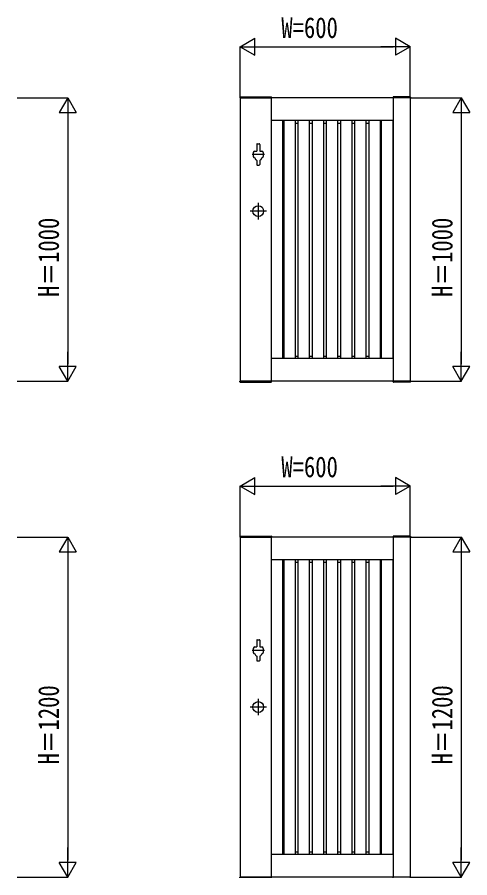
# Model space of a CAD drawing. Units: millimetres, scale not verified. Extents: x -8410 to 8410, y -5940 to 5940.
# Drawn here: x -2691 to -1095, y -3319 to -282 of the extents above; entities that cross this region are included whole.
import ezdxf
from ezdxf.enums import TextEntityAlignment as Align

# ---------------------------------------------------------------- set-up
doc = ezdxf.new("R2010")
doc.units = ezdxf.units.MM
doc.header["$LTSCALE"] = 30
doc.layers.add('0-2_YKK_A1', color=4, linetype='Continuous')
doc.layers.add('0-3_YKK_D', color=6, linetype='Continuous')
doc.styles.add('ＭＳ ゴシック', font='')
doc.styles.get('ＭＳ ゴシック').set_extended_font_data('MS Gothic')

msp = doc.modelspace()

# ---------------------------------------------------------------- linework, layer by layer
at = {"layer": '0-2_YKK_A1'}
for p, q in [((-1905.82, -563.99), (-1905.96, -566.54)), ((-1905.96, -566.54), (-1794.96, -566.54)), ((-1905.46, -566.54), (-1905.46, -1566.54)), ((-1305.46, -566.54), (-1905.46, -566.54)), ((-1904.82, -563.04), (-1796.09, -563.04)), ((-1795.46, -566.54), (-1795.46, -1566.54)), ((-1795.09, -563.99), (-1794.96, -566.54)), ((-1365.82, -563.99), (-1365.96, -566.54)), ((-1304.96, -566.54), (-1365.96, -566.54)), ((-1365.46, -566.54), (-1365.46, -1566.54)), ((-1306.09, -563.04), (-1364.82, -563.04)), ((-1305.46, -566.54), (-1305.46, -1566.54)), ((-1305.09, -563.99), (-1304.96, -566.54)), ((-1365.46, -646.54), (-1795.46, -646.54)), ((-1795.46, -655.64), (-1794.66, -655.64)), ((-1794.66, -1486.54), (-1794.66, -646.54)), ((-1754.66, -1486.54), (-1754.66, -646.54)), ((-1754.66, -655.64), (-1750.46, -655.64)), ((-1750.46, -1486.54), (-1750.46, -646.54)), ((-1710.46, -1486.54), (-1710.46, -646.54)), ((-1710.46, -655.64), (-1700.46, -655.64)), ((-1700.46, -1486.54), (-1700.46, -646.54)), ((-1660.46, -1486.54), (-1660.46, -646.54)), ((-1660.46, -655.64), (-1650.46, -655.64)), ((-1650.46, -1486.54), (-1650.46, -646.54)), ((-1610.46, -1486.54), (-1610.46, -646.54)), ((-1610.46, -655.64), (-1600.46, -655.64)), ((-1600.46, -1486.54), (-1600.46, -646.54)), ((-1560.46, -1486.54), (-1560.46, -646.54)), ((-1560.46, -655.64), (-1550.46, -655.64)), ((-1550.46, -1486.54), (-1550.46, -646.54)), ((-1510.46, -1486.54), (-1510.46, -646.54)), ((-1510.46, -655.64), (-1500.46, -655.64)), ((-1500.46, -1486.54), (-1500.46, -646.54)), ((-1460.46, -1486.54), (-1460.46, -646.54)), ((-1460.46, -655.64), (-1450.46, -655.64)), ((-1450.46, -1486.54), (-1450.46, -646.54)), ((-1410.46, -1486.54), (-1410.46, -646.54)), ((-1410.46, -655.64), (-1406.26, -655.64)), ((-1406.26, -1486.54), (-1406.26, -646.54)), ((-1366.26, -646.54), (-1366.26, -1486.54)), ((-1366.26, -655.64), (-1365.46, -655.64)), ((-1853.96, -754.54), (-1846.71, -754.54)), ((-1846.71, -731.04), (-1846.71, -754.54)), ((-1844.71, -729.04), (-1838.21, -729.04)), ((-1836.21, -731.04), (-1836.21, -754.54)), ((-1836.21, -754.54), (-1828.96, -754.54)), ((-1819.45, -766.54), (-1863.46, -766.54)), ((-1858.96, -759.54), (-1858.96, -773.54)), ((-1846.71, -787.38), (-1846.71, -802.04)), ((-1836.21, -787.38), (-1836.21, -802.04)), ((-1823.96, -759.54), (-1823.96, -773.54)), ((-1844.71, -804.04), (-1838.21, -804.04)), ((-1841.46, -937.54), (-1841.46, -995.54)), ((-1812.46, -966.54), (-1870.46, -966.54)), ((-1795.46, -1478.04), (-1794.66, -1478.04)), ((-1365.46, -1486.54), (-1795.46, -1486.54)), ((-1754.66, -1478.04), (-1750.46, -1478.04)), ((-1710.46, -1478.04), (-1700.46, -1478.04)), ((-1660.46, -1478.04), (-1650.46, -1478.04)), ((-1610.46, -1478.04), (-1600.46, -1478.04)), ((-1560.46, -1478.04), (-1550.46, -1478.04)), ((-1510.46, -1478.04), (-1500.46, -1478.04)), ((-1460.46, -1478.04), (-1450.46, -1478.04)), ((-1410.46, -1478.04), (-1406.26, -1478.04)), ((-1366.26, -1478.04), (-1365.46, -1478.04)), ((-1905.96, -1566.54), (-1794.96, -1566.54)), ((-1905.82, -1569.09), (-1905.96, -1566.54)), ((-1305.46, -1566.54), (-1905.46, -1566.54)), ((-1904.82, -1570.04), (-1796.09, -1570.04)), ((-1795.09, -1569.09), (-1794.96, -1566.54)), ((-1304.96, -1566.54), (-1365.96, -1566.54)), ((-1365.82, -1569.09), (-1365.96, -1566.54)), ((-1306.09, -1570.04), (-1364.82, -1570.04)), ((-1305.09, -1569.09), (-1304.96, -1566.54)), ((-1905.82, -2113.99), (-1905.96, -2116.54)), ((-1905.96, -2116.54), (-1794.96, -2116.54)), ((-1905.46, -2116.54), (-1905.46, -3316.54)), ((-1305.46, -2116.54), (-1905.46, -2116.54)), ((-1904.82, -2113.04), (-1796.09, -2113.04)), ((-1795.46, -2116.54), (-1795.46, -3316.54)), ((-1795.09, -2113.99), (-1794.96, -2116.54)), ((-1365.82, -2113.99), (-1365.96, -2116.54)), ((-1304.96, -2116.54), (-1365.96, -2116.54)), ((-1365.46, -2116.54), (-1365.46, -3316.54)), ((-1306.09, -2113.04), (-1364.82, -2113.04)), ((-1305.46, -2116.54), (-1305.46, -3316.54)), ((-1305.09, -2113.99), (-1304.96, -2116.54)), ((-1365.46, -2196.54), (-1795.46, -2196.54)), ((-1795.46, -2205.64), (-1794.66, -2205.64)), ((-1794.66, -3236.54), (-1794.66, -2196.54)), ((-1754.66, -3236.54), (-1754.66, -2196.54)), ((-1754.66, -2205.64), (-1750.46, -2205.64)), ((-1750.46, -3236.54), (-1750.46, -2196.54)), ((-1710.46, -3236.54), (-1710.46, -2196.54)), ((-1710.46, -2205.64), (-1700.46, -2205.64)), ((-1700.46, -3236.54), (-1700.46, -2196.54)), ((-1660.46, -3236.54), (-1660.46, -2196.54)), ((-1660.46, -2205.64), (-1650.46, -2205.64)), ((-1650.46, -3236.54), (-1650.46, -2196.54)), ((-1610.46, -3236.54), (-1610.46, -2196.54)), ((-1610.46, -2205.64), (-1600.46, -2205.64)), ((-1600.46, -3236.54), (-1600.46, -2196.54)), ((-1560.46, -3236.54), (-1560.46, -2196.54)), ((-1560.46, -2205.64), (-1550.46, -2205.64)), ((-1550.46, -3236.54), (-1550.46, -2196.54)), ((-1510.46, -3236.54), (-1510.46, -2196.54)), ((-1510.46, -2205.64), (-1500.46, -2205.64)), ((-1500.46, -3236.54), (-1500.46, -2196.54)), ((-1460.46, -3236.54), (-1460.46, -2196.54)), ((-1460.46, -2205.64), (-1450.46, -2205.64)), ((-1450.46, -3236.54), (-1450.46, -2196.54)), ((-1410.46, -3236.54), (-1410.46, -2196.54)), ((-1410.46, -2205.64), (-1406.26, -2205.64)), ((-1406.26, -3236.54), (-1406.26, -2196.54)), ((-1366.26, -2196.54), (-1366.26, -3236.54)), ((-1366.26, -2205.64), (-1365.46, -2205.64)), ((-1846.71, -2481.04), (-1846.71, -2504.54)), ((-1844.71, -2479.04), (-1838.21, -2479.04)), ((-1836.21, -2481.04), (-1836.21, -2504.54)), ((-1819.45, -2516.54), (-1863.46, -2516.54)), ((-1858.96, -2509.54), (-1858.96, -2523.54)), ((-1853.96, -2504.54), (-1846.71, -2504.54)), ((-1836.21, -2504.54), (-1828.96, -2504.54)), ((-1823.96, -2509.54), (-1823.96, -2523.54)), ((-1846.71, -2537.38), (-1846.71, -2552.04)), ((-1836.21, -2537.38), (-1836.21, -2552.04)), ((-1844.71, -2554.04), (-1838.21, -2554.04)), ((-1841.46, -2687.54), (-1841.46, -2745.54)), ((-1812.46, -2716.54), (-1870.46, -2716.54)), ((-1795.46, -3228.04), (-1794.66, -3228.04)), ((-1365.46, -3236.54), (-1795.46, -3236.54)), ((-1754.66, -3228.04), (-1750.46, -3228.04)), ((-1710.46, -3228.04), (-1700.46, -3228.04)), ((-1660.46, -3228.04), (-1650.46, -3228.04)), ((-1610.46, -3228.04), (-1600.46, -3228.04)), ((-1560.46, -3228.04), (-1550.46, -3228.04)), ((-1510.46, -3228.04), (-1500.46, -3228.04)), ((-1460.46, -3228.04), (-1450.46, -3228.04)), ((-1410.46, -3228.04), (-1406.26, -3228.04)), ((-1366.26, -3228.04), (-1365.46, -3228.04)), ((-1905.96, -3316.54), (-1794.96, -3316.54)), ((-1905.82, -3319.09), (-1905.96, -3316.54)), ((-1305.46, -3316.54), (-1905.46, -3316.54)), ((-1795.09, -3319.09), (-1794.96, -3316.54)), ((-1304.96, -3316.54), (-1365.96, -3316.54)), ((-1365.82, -3319.09), (-1365.96, -3316.54)), ((-1305.09, -3319.09), (-1304.96, -3316.54))]:
    msp.add_line(p, q, dxfattribs=at)
for centre in [(-1841.46, -966.54), (-1841.46, -2716.54)]:
    msp.add_circle(centre, 19, dxfattribs=at)
for centre, radius, start, end in [((-1904.82, -564.04), 1, 90, 177), ((-1796.09, -564.04), 1, 3, 90), ((-1364.82, -564.04), 1, 90, 177), ((-1306.09, -564.04), 1, 3, 90), ((-1853.96, -759.54), 5, 90, 180), ((-1844.71, -731.04), 2, 90, 180), ((-1838.21, -731.04), 2, 0, 90), ((-1828.96, -759.54), 5, 0, 90), ((-1853.96, -773.54), 5, 180, 270), ((-1841.46, -776.1), 12.5, 191.55262, 245.16541), ((-1841.46, -776.04), 12.5, 294.83459, 348.44738), ((-1841.46, -776.1), 12.5, 294.83459, 348.44738), ((-1828.96, -773.54), 5, 270, 0), ((-1844.71, -802.04), 2, 180, 270), ((-1838.21, -802.04), 2, 270, 0), ((-1904.82, -1569.04), 1, 183, 270), ((-1796.09, -1569.04), 1, 270, 357), ((-1364.82, -1569.04), 1, 183, 270), ((-1306.09, -1569.04), 1, 270, 357), ((-1904.82, -2114.04), 1, 90, 177), ((-1796.09, -2114.04), 1, 3, 90), ((-1364.82, -2114.04), 1, 90, 177), ((-1306.09, -2114.04), 1, 3, 90), ((-1844.71, -2481.04), 2, 90, 180), ((-1838.21, -2481.04), 2, 0, 90), ((-1853.96, -2509.54), 5, 90, 180), ((-1828.96, -2509.54), 5, 0, 90), ((-1853.96, -2523.54), 5, 180, 270), ((-1841.46, -2526.1), 12.5, 191.55262, 245.16541), ((-1841.46, -2526.04), 12.5, 294.83459, 348.44738), ((-1841.46, -2526.1), 12.5, 294.83459, 348.44738), ((-1828.96, -2523.54), 5, 270, 0), ((-1844.71, -2552.04), 2, 180, 270), ((-1838.21, -2552.04), 2, 270, 0)]:
    msp.add_arc(centre, radius, start, end, dxfattribs=at)
at = {"layer": '0-3_YKK_D'}
for p, q in [((-1905.46, -386.54), (-1853.49, -356.54)), ((-1853.49, -416.54), (-1853.49, -356.54)), ((-1305.46, -386.54), (-1357.42, -356.54)), ((-1357.42, -356.54), (-1357.42, -416.54)), ((-1905.46, -564.54), (-1905.46, -385.54)), ((-1905.46, -386.54), (-1853.49, -416.54)), ((-1905.46, -386.54), (-1801.53, -386.54)), ((-1845.46, -386.54), (-1365.46, -386.54)), ((-1305.46, -386.54), (-1409.38, -386.54)), ((-1305.46, -386.54), (-1357.42, -416.54)), ((-1305.46, -564.54), (-1305.46, -385.54)), ((-2691.48, -566.54), (-2512.48, -566.54)), ((-2513.48, -566.54), (-2543.48, -618.5)), ((-2513.48, -566.54), (-2483.48, -618.5)), ((-2513.48, -566.54), (-2513.48, -670.46)), ((-1303.46, -566.54), (-1124.46, -566.54)), ((-1125.46, -566.54), (-1155.46, -618.5)), ((-1125.46, -566.54), (-1095.46, -618.5)), ((-1125.46, -566.54), (-1125.46, -670.46)), ((-2543.48, -618.5), (-2483.48, -618.5)), ((-2513.48, -626.54), (-2513.48, -1506.54)), ((-1155.46, -618.5), (-1095.46, -618.5)), ((-1125.46, -626.54), (-1125.46, -1506.54)), ((-2513.48, -1566.54), (-2513.48, -1462.62)), ((-1125.46, -1566.54), (-1125.46, -1462.62)), ((-2513.48, -1566.54), (-2543.48, -1514.58)), ((-2483.48, -1514.58), (-2543.48, -1514.58)), ((-2513.48, -1566.54), (-2483.48, -1514.58)), ((-1125.46, -1566.54), (-1155.46, -1514.58)), ((-1095.46, -1514.58), (-1155.46, -1514.58)), ((-1125.46, -1566.54), (-1095.46, -1514.58)), ((-2691.48, -1566.54), (-2512.48, -1566.54)), ((-1303.46, -1566.54), (-1124.46, -1566.54)), ((-1905.46, -1936.54), (-1853.49, -1906.54)), ((-1853.49, -1966.54), (-1853.49, -1906.54)), ((-1305.46, -1936.54), (-1357.42, -1906.54)), ((-1357.42, -1906.54), (-1357.42, -1966.54)), ((-1905.46, -2114.54), (-1905.46, -1935.54)), ((-1905.46, -1936.54), (-1853.49, -1966.54)), ((-1905.46, -1936.54), (-1801.53, -1936.54)), ((-1845.46, -1936.54), (-1365.46, -1936.54)), ((-1305.46, -1936.54), (-1409.38, -1936.54)), ((-1305.46, -1936.54), (-1357.42, -1966.54)), ((-1305.46, -2114.54), (-1305.46, -1935.54)), ((-2691.48, -2116.54), (-2512.48, -2116.54)), ((-2513.48, -2116.54), (-2543.48, -2168.5)), ((-2513.48, -2116.54), (-2483.48, -2168.5)), ((-2513.48, -2116.54), (-2513.48, -2220.46)), ((-1303.46, -2116.54), (-1124.46, -2116.54)), ((-1125.46, -2116.54), (-1155.46, -2168.5)), ((-1125.46, -2116.54), (-1095.46, -2168.5)), ((-1125.46, -2116.54), (-1125.46, -2220.46)), ((-2543.48, -2168.5), (-2483.48, -2168.5)), ((-2513.48, -2176.54), (-2513.48, -3256.54)), ((-1155.46, -2168.5), (-1095.46, -2168.5)), ((-1125.46, -2176.54), (-1125.46, -3256.54)), ((-2513.48, -3316.54), (-2513.48, -3212.62)), ((-1125.46, -3316.54), (-1125.46, -3212.62)), ((-2513.48, -3316.54), (-2543.48, -3264.58)), ((-2483.48, -3264.58), (-2543.48, -3264.58)), ((-2513.48, -3316.54), (-2483.48, -3264.58)), ((-1125.46, -3316.54), (-1155.46, -3264.58)), ((-1095.46, -3264.58), (-1155.46, -3264.58)), ((-1125.46, -3316.54), (-1095.46, -3264.58)), ((-2691.48, -3316.54), (-2512.48, -3316.54)), ((-1303.46, -3316.54), (-1124.46, -3316.54))]:
    msp.add_line(p, q, dxfattribs=at)

# ---------------------------------------------------------------- texts
at = {"layer": '0-3_YKK_D', "style": 'ＭＳ ゴシック', "width": 0.8}
for p in [(-1760.12, -377.54), (-1760.12, -1927.54)]:
    msp.add_text('W=600', height=73.31, dxfattribs=at).set_placement(p, align=Align.BOTTOM_LEFT)
for s, p in [('H＝1000', (-2522.48, -1269.21)), ('H＝1000', (-1134.46, -1269.21)), ('H＝1200', (-2522.48, -2919.21)), ('H＝1200', (-1134.46, -2919.21))]:
    msp.add_text(s, height=73.31, rotation=90, dxfattribs=at).set_placement(p, align=Align.BOTTOM_LEFT)

doc.saveas('drawing.dxf')
